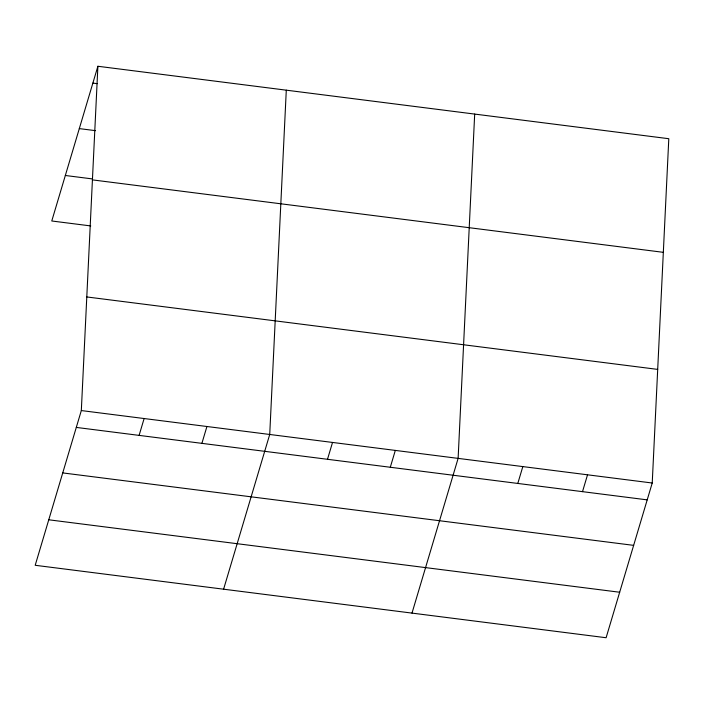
<?xml version="1.0" encoding="UTF-8"?>
<svg xmlns="http://www.w3.org/2000/svg" width="704" height="704" viewBox="0 0 704 704"><rect width="100%" height="100%" fill="white"/><g stroke="black" fill="none" stroke-linecap="round" stroke-linejoin="round"><path stroke-width="1.06" d="M81.321 410.564L97.891 66.264L668.8 138.714L652.23 483.014L606.109 637.736L35.2 565.286L81.321 410.564L652.23 483.014M286.29 90.174L269.72 434.474L223.599 589.195M474.69 114.074L458.119 458.383L411.998 613.105M97.891 66.264L51.77 220.986L90.746 225.931M139.102 435.38L144.126 418.537M201.898 443.353L206.923 426.51M327.501 459.29L332.526 442.446M390.298 467.262L395.322 450.41M517.801 483.437L522.826 466.594M582.507 491.647L587.532 474.804M92.875 83.107L97.205 83.653M79.306 128.603L95.55 130.662M65.331 175.481L92.4 178.922M92.426 179.881L663.335 252.331M86.794 296.947L657.694 369.398M76.305 427.416L647.205 499.866M62.735 472.912L633.644 545.362M48.761 519.79L619.67 592.24"/></g></svg>
